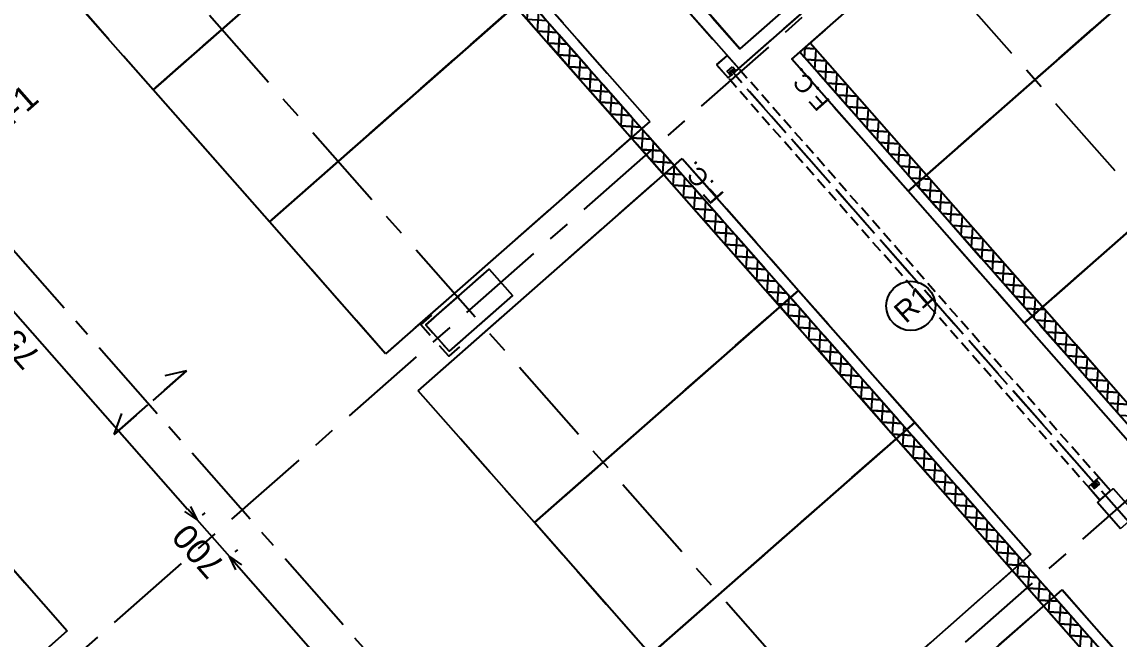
# Model space of a CAD drawing. Header units: millimetres. Extents: x 833946797 to 834440930, y 817746008 to 818399503.
# Drawn here: x 834303370 to 834318960, y 817990012 to 817998788 of the extents above; entities that cross this region are included whole.
import ezdxf

# ---------------------------------------------------------------- set-up
doc = ezdxf.new("R2010")
doc.units = ezdxf.units.MM
doc.header["$LTSCALE"] = 100
for name, pattern in [('CENTER', [2, 1.25, -0.25, 0.25, -0.25]), ('DASHDOT2', [12.7, 6.35, -3.175, 0, -3.175]), ('Grid Line', [22.225, 12.7, -3.175, 3.175, -3.175]), ('Hidden', [9.525, 6.35, -3.175])]:
    doc.linetypes.add(name, pattern=pattern)
for name, color, linetype in [('+C-160', 160, 'Hidden'), ('A-COLS', 3, 'Continuous'), ('DLN020__', 6, 'Continuous'), ('DLN030_2', 1, 'Continuous'), ('DLN0401_', 7, 'Continuous'), ('DLN040__', 3, 'Continuous'), ('DLN060__', 7, 'Continuous'), ('DLN220__', 7, 'Continuous'), ('DLN660', 1, 'Continuous'), ('DLN810__', 1, 'Continuous'), ('MOE', 6, 'DASHDOT2')]:
    doc.layers.add(name, color=color, linetype=linetype)
doc.layers.add('A-WALL', color=7, linetype='Continuous', lineweight=9)
doc.layers.add('CORNER GUARD', color=2, linetype='Continuous', lineweight=50)
doc.styles.add('3B50A-DLN-ARC-DWG-1002-P00-LB02$0$Standard', font='swiss.ttf')
doc.styles.get("Standard").update_dxf_attribs({"font": 'swiss.ttf'})
doc.styles.add('Swis721tBT', font='swissl.ttf')
doc.dimstyles.new('INTDIM350', dxfattribs={"dimtxt": 350, "dimasz": 200, "dimexe": 100, "dimexo": 150, "dimgap": 100, "dimtad": 1, "dimdec": 0, "dimzin": 9, "dimdsep": 46, "dimtxsty": 'Swis721tBT', "dimblk": 'OPEN30', "dimcen": -125, "dimclrd": 256, "dimclre": 256, "dimclrt": 2, "dimaunit": 1, "dimadec": 1, "dimazin": 0, "dimtfac": 0.444444, "dimtdec": 0, "dimtix": 1, "dimtmove": 2, "dimatfit": 3, "dimldrblk": 'OPEN30', "dimfxl": 0, "dimtolj": 1, "dimlwd": -1, "dimlwe": -1, "dimarcsym": 0})
pattern_1 = [(86.3502, (834319897.64, 817945893.62), (-158.428, 10.1057), []), (176.3502, (834319897.64, 817945893.62), (-10.1057, -158.428), [])]

# ---------------------------------------------------------------- blocks, each defined once
blk = doc.blocks.new('DLN_Parking - Parking - 2500 x 5000 _WL_-1233168-Car Park_B2_F')
at = {"layer": 'DLN660'}
for p, q in [((0, 0), (0, 5000)), ((0, 5000), (2500, 5000)), ((2500, 5000), (2500, 0)), ((2500, 0), (0, 0))]:
    blk.add_line(p, q, dxfattribs=at)
blk = doc.blocks.new('CORNER GUARD')
at = {"layer": 'CORNER GUARD', "color": 0, "const_width": 20}
blk.add_lwpolyline([(-150, -50), (50, -50), (50, 150)], dxfattribs=at)
at = {"layer": 'Defpoints', "color": 0}
blk.add_lwpolyline([(-150, 0), (0, 0), (0, 150)], dxfattribs=at)
blk = doc.blocks.new('_Open30')
at = {"color": 0, "linetype": 'ByBlock', "lineweight": -2}
for p, q in [((-1, 0.268), (0, 0)), ((0, 0), (-1, -0.268)), ((0, 0), (-1, 0))]:
    blk.add_line(p, q, dxfattribs=at)
blk = doc.blocks.new('*D105')
at = {"layer": 'Defpoints', "color": 0, "ltscale": 1.5}
for p in [(834308028, 818005616, 0), (834282396, 817990019, 0), (834284249, 817989719), (834281716, 817989645, 0), (834286474, 817987663, 0)]:
    blk.add_point(p, dxfattribs=at)
at = {"layer": 'MOE', "linetype": 'Continuous', "ltscale": 1.5}
blk.add_arc((834282364, 817990038), 1912, 335.9818, 25.2618, dxfattribs=at)
at = {"layer": 'MOE', "ltscale": 1.5, "xscale": 200, "yscale": 200, "zscale": 200}
for p, rotation in [((834283998, 817991030), 118.2598019028831), ((834284019, 817989081), 242.983782187355)]:
    blk.add_blockref('_Open30', p, dxfattribs=dict(at, rotation=rotation))
at = {"layer": 'MOE', "color": 2, "ltscale": 1.5, "insert": (834284555, 817990061), "char_height": 350, "attachment_point": 5, "rotation": 270.6218, "style": 'Swis721tBT'}
blk.add_mtext('\\A1;{\\C1;>30%%D}', dxfattribs=at)
blk = doc.blocks.new('A$C029C5A43')
at = {"layer": '+C-160'}
for p, q in [((49871, 77336), (49871, 79836)), ((54521, 47766), (54521, 79836)), ((54721, 79836), (54721, 47766)), ((56516, 77616, 0), (56516, 72265, 0)), ((54871, 77336), (49871, 77336)), ((49871, 74836), (49871, 77336)), ((49871, 77336), (54871, 77336)), ((56316, 76122), (56316, 72065)), ((56516, 72266), (56516, 76122)), ((43871, 74866), (43871, 72366)), ((49871, 72336), (49871, 74836)), ((49871, 74836), (54871, 74836)), ((54871, 74836), (49871, 74836)), ((54871, 74836), (54871, 72336)), ((54521, 74352), (54721, 74552)), ((54721, 74154), (54521, 74354)), ((54521, 74127), (54721, 74327)), ((46217, 74022, 0), (46495, 74175, 0)), ((47586, 74022, 0), (47308, 74175, 0)), ((54721, 73929), (54521, 74129)), ((54521, 73903), (54721, 74103)), ((47586, 74022, 0), (46217, 74022, 0)), ((46217, 74022, 0), (47586, 74022, 0)), ((54721, 73705), (54521, 73905)), ((54521, 73678), (54721, 73878)), ((54721, 73480), (54521, 73680)), ((54521, 73454), (54721, 73654)), ((54721, 73256), (54521, 73456)), ((54521, 73229), (54721, 73429)), ((54721, 73031), (54521, 73231)), ((54521, 73005), (54721, 73205)), ((54721, 72807), (54521, 73007)), ((54521, 72780), (54721, 72980)), ((54721, 72582), (54521, 72782)), ((54521, 72556), (54721, 72756)), ((54721, 72358), (54521, 72558)), ((54521, 72331), (54721, 72531)), ((43871, 72366), (38871, 72366)), ((54871, 72336), (49871, 72336)), ((50721, 72316), (50521, 72316)), ((50521, 72316), (50521, 72116)), ((50571, 72266), (51771, 72266)), ((50571, 71766), (50571, 72266)), ((50571, 71766, 0), (50571, 72266, 0)), ((50571, 72266, 0), (51771, 72266, 0)), ((50571, 71766, 0), (50571, 72266, 0)), ((50571, 72266, 0), (51771, 72266, 0)), ((50721, 72266), (50571, 72266)), ((50571, 72266), (50571, 72116)), ((51771, 72266), (51771, 71766)), ((51771, 72266, 0), (51771, 71766, 0)), ((51771, 72266, 0), (51771, 71766, 0)), ((54721, 72133), (54521, 72333)), ((54521, 72107), (54721, 72307)), ((56316, 72315), (56116, 72315)), ((56116, 72315), (56116, 72065)), ((56316, 72065), (56316, 72315)), ((58771, 72266), (56516, 72266)), ((58872, 72265, 0), (56516, 72265, 0)), ((54721, 71909), (54521, 72109)), ((54521, 71882), (54721, 72082)), ((56116, 72065), (56191, 72065)), ((56166, 72065), (56166, 72140)), ((56166, 72140), (56266, 72140)), ((56191, 72065), (56166, 72065)), ((56241, 72115), (56191, 72115)), ((56191, 72115), (56191, 72065)), ((56241, 72065), (56241, 72115)), ((56241, 72065), (56316, 72065)), ((56266, 72065), (56241, 72065)), ((56266, 72140), (56266, 72065)), ((56316, 72065), (58771, 72065)), ((50521, 71716), (50521, 71916)), ((50571, 71766), (50571, 71916)), ((54721, 71684), (54521, 71884)), ((51771, 71766), (50571, 71766)), ((51771, 71766, 0), (50571, 71766, 0)), ((51771, 71766, 0), (50571, 71766, 0)), ((50721, 71766), (50571, 71766)), ((54521, 71658), (54721, 71858)), ((49871, 69136), (49871, 71636)), ((49871, 71636), (54871, 71636)), ((50721, 71716), (50521, 71716)), ((54721, 71460), (54521, 71660)), ((54521, 71433), (54721, 71633)), ((54871, 71636), (54871, 69136)), ((56971, 69166), (56971, 71666)), ((56971, 71666), (61971, 71666)), ((57121, 71564), (57223, 71666)), ((57121, 71666), (57321, 71666)), ((57121, 47766), (57121, 71666)), ((57321, 71554), (57209, 71666)), ((57321, 71666), (57321, 47766)), ((54721, 71235), (54521, 71435)), ((54521, 71209), (54721, 71409)), ((57121, 71339), (57321, 71539)), ((57321, 71329), (57121, 71529)), ((57121, 71115), (57321, 71315)), ((57321, 71105), (57121, 71305)), ((54721, 71011), (54521, 71211)), ((54521, 70984), (54721, 71184)), ((54721, 70786), (54521, 70986)), ((54521, 70760), (54721, 70960)), ((57121, 70890), (57321, 71090)), ((57321, 70880), (57121, 71080)), ((57121, 70666), (57321, 70866)), ((57321, 70656), (57121, 70856)), ((54721, 70562), (54521, 70762)), ((54521, 70535), (54721, 70735)), ((57121, 70441), (57321, 70641)), ((57321, 70431), (57121, 70631)), ((54721, 70337), (54521, 70537)), ((54521, 70311), (54721, 70511)), ((57121, 70217), (57321, 70417)), ((57321, 70207), (57121, 70407)), ((54721, 70113), (54521, 70313)), ((54521, 70086), (54721, 70286)), ((57121, 69992), (57321, 70192)), ((57321, 69982), (57121, 70182)), ((54721, 69888), (54521, 70088)), ((54521, 69862), (54721, 70062)), ((54721, 69664), (54521, 69863)), ((57121, 69768), (57321, 69968)), ((57321, 69758), (57121, 69958)), ((54521, 69637), (54721, 69837)), ((57121, 69543), (57321, 69743)), ((57321, 69533), (57121, 69733)), ((54721, 69439), (54521, 69639)), ((54521, 69413), (54721, 69613)), ((54721, 69215), (54521, 69414)), ((54521, 69188), (54721, 69388)), ((57121, 69318), (57321, 69518)), ((57321, 69309), (57121, 69509)), ((57121, 69094), (57321, 69294)), ((57321, 69084), (57121, 69284)), ((54871, 69136), (49871, 69136)), ((49871, 66636), (49871, 69136)), ((49871, 69136), (54871, 69136)), ((54721, 68990), (54521, 69190)), ((54521, 68964), (54721, 69164)), ((54871, 69136), (54871, 66636)), ((56971, 66666), (56971, 69166)), ((56971, 69166), (61971, 69166)), ((61971, 69166), (56971, 69166)), ((57121, 68869), (57321, 69069)), ((54721, 68766), (54521, 68965)), ((54521, 68739), (54721, 68939)), ((57321, 68860), (57121, 69060)), ((57121, 68645), (57321, 68845)), ((57321, 68635), (57121, 68835)), ((54721, 68541), (54521, 68741)), ((54521, 68515), (54721, 68715)), ((57121, 68420), (57321, 68620)), ((57321, 68411), (57121, 68611)), ((54721, 68317), (54521, 68516)), ((54521, 68290), (54721, 68490)), ((54721, 68092), (54521, 68292)), ((57121, 68196), (57321, 68396)), ((57321, 68186), (57121, 68386)), ((54521, 68066), (54721, 68266)), ((57121, 67971), (57321, 68171)), ((57321, 67962), (57121, 68162)), ((54721, 67868), (54521, 68067)), ((54521, 67841), (54721, 68041)), ((54721, 67643), (54521, 67843)), ((57121, 67747), (57321, 67947)), ((57321, 67737), (57121, 67937)), ((54521, 67617), (54721, 67817)), ((57121, 67522), (57321, 67722)), ((57321, 67513), (57121, 67713)), ((54721, 67419), (54521, 67618)), ((54521, 67392), (54721, 67592)), ((54721, 67194), (54521, 67394)), ((54521, 67168), (54721, 67368)), ((57121, 67298), (57321, 67498)), ((57321, 67288), (57121, 67488)), ((57121, 67073), (57321, 67273)), ((57321, 67064), (57121, 67264)), ((54721, 66970), (54521, 67169)), ((54521, 66943), (54721, 67143)), ((57121, 66849), (57321, 67049)), ((54721, 66745), (54521, 66945)), ((54521, 66719), (54721, 66918)), ((57321, 66839), (57121, 67039)), ((57121, 66624), (57321, 66824)), ((57321, 66615), (57121, 66815)), ((49871, 66636), (54871, 66636)), ((54871, 66636), (49871, 66636)), ((54721, 66521), (54521, 66720)), ((54521, 66494), (54721, 66694)), ((54871, 66636), (54871, 64136)), ((61971, 66666), (56971, 66666)), ((56971, 64166), (56971, 66666)), ((56971, 66666), (61971, 66666)), ((57121, 66400), (57321, 66600)), ((57321, 66390), (57121, 66590)), ((54721, 66296), (54521, 66496)), ((54521, 66270), (54721, 66469)), ((54721, 66072), (54521, 66271)), ((57121, 66175), (57321, 66375)), ((57321, 66166), (57121, 66366)), ((54521, 66045), (54721, 66245)), ((57121, 65951), (57321, 66151)), ((57321, 65941), (57121, 66141)), ((54721, 65847), (54521, 66047)), ((54521, 65821), (54721, 66020)), ((54721, 65623), (54521, 65822)), ((54521, 65596), (54721, 65796)), ((57121, 65726), (57321, 65926)), ((57321, 65717), (57121, 65917)), ((57121, 65502), (57321, 65702)), ((57321, 65492), (57121, 65692)), ((54721, 65398), (54521, 65598)), ((54521, 65372), (54721, 65571)), ((54721, 65174), (54521, 65373)), ((54521, 65147), (54721, 65347)), ((57121, 65277), (57321, 65477)), ((57321, 65268), (57121, 65468)), ((57121, 65053), (57321, 65253)), ((57321, 65043), (57121, 65243)), ((54721, 64949), (54521, 65149)), ((54521, 64923), (54721, 65122)), ((57121, 64828), (57321, 65028)), ((57321, 64819), (57121, 65019)), ((54721, 64725), (54521, 64924)), ((54521, 64698), (54721, 64898)), ((54721, 64500), (54521, 64700)), ((54521, 64474), (54721, 64673)), ((54721, 64276), (54521, 64475)), ((54521, 64249), (54721, 64449)), ((54721, 64051), (54521, 64251)), ((56191, 64316), (56116, 64316)), ((56116, 64316), (56116, 64066)), ((56191, 64316), (56166, 64316)), ((56166, 64316), (56166, 64241)), ((56166, 64241), (56266, 64241)), ((56191, 64266), (56191, 64316)), ((56241, 64266), (56191, 64266)), ((56266, 64316), (56241, 64316)), ((56241, 64316), (56241, 64266)), ((56316, 64316), (56241, 64316)), ((56266, 64241), (56266, 64316)), ((56316, 64066), (56316, 64316)), ((54871, 64136), (49871, 64136)), ((54521, 64025), (54721, 64224)), ((54721, 63827), (54521, 64026)), ((54521, 63800), (54721, 64000)), ((56066, 64066), (56366, 64066)), ((56066, 63566), (56066, 64066)), ((56116, 64066), (56316, 64066)), ((56366, 64066), (56366, 63566)), ((54721, 63602), (54521, 63802)), ((54521, 63576), (54721, 63775)), ((49871, 63466), (54871, 63466)), ((54721, 63377), (54521, 63577)), ((54521, 63351), (54721, 63551)), ((54871, 63466), (54871, 60966)), ((54721, 63153), (54521, 63353)), ((54521, 63127), (54721, 63326)), ((54721, 62928), (54521, 63128)), ((54521, 62902), (54721, 63102)), ((54721, 62704), (54521, 62904)), ((54521, 62678), (54721, 62877))]:
    blk.add_line(p, q, dxfattribs=at)
at = {"layer": '+C-160', "linetype": 'Hidden', "ltscale": 0.25}
for p, q in [((56116, 64266), (56116, 72115)), ((56316, 64266), (56316, 72115))]:
    blk.add_line(p, q, dxfattribs=at)
at = {"layer": '+C-160', "linetype": 'Hidden', "ltscale": 0.5}
blk.add_line((56216, 64266), (56216, 72115), dxfattribs=at)
at = {"layer": '+C-160', "linetype": 'Hidden'}
for p, q in [((56216, 46366), (56216, 72065)), ((56216, 72065), (58771, 72065))]:
    blk.add_line(p, q, dxfattribs=at)
blk = doc.blocks.new('*D180')
at = {"layer": 'Defpoints', "color": 0}
for p in [(834300902, 817997340), (834305857, 817991710), (834305857, 817991710)]:
    blk.add_point(p, dxfattribs=at)
at = {"layer": 'DLN030_2', "linetype": 'Continuous'}
for p, q in [((834301014, 817997439), (834300977, 817997406)), ((834301034, 817997190), (834305724, 817991860)), ((834305969, 817991809), (834305932, 817991776))]:
    blk.add_line(p, q, dxfattribs=at)
at = {"layer": 'DLN030_2', "xscale": 200, "yscale": 200, "zscale": 200}
for p, rotation in [((834300902, 817997340), 131.3501958360153), ((834305857, 817991710), 311.3501958360153)]:
    blk.add_blockref('_Open30', p, dxfattribs=dict(at, rotation=rotation))
at = {"layer": 'DLN030_2', "color": 2, "insert": (834303169, 817994340), "char_height": 350, "attachment_point": 5, "rotation": 131.3502, "style": 'Swis721tBT'}
blk.add_mtext('\\A1;7500', dxfattribs=at)
blk = doc.blocks.new('*D181')
at = {"layer": 'Defpoints', "color": 0}
for p in [(834305857, 817991710), (834306319, 817991184), (834306319, 817991184)]:
    blk.add_point(p, dxfattribs=at)
at = {"layer": 'DLN030_2', "linetype": 'Continuous'}
for p, q in [((834305857, 817991710), (834306319, 817991184)), ((834305969, 817991809), (834305932, 817991776)), ((834306432, 817991283), (834306394, 817991250))]:
    blk.add_line(p, q, dxfattribs=at)
at = {"layer": 'DLN030_2', "color": 2, "insert": (834305878, 817991262), "char_height": 350, "attachment_point": 5, "rotation": 131.3502, "style": 'Swis721tBT'}
blk.add_mtext('\\A1;700', dxfattribs=at)
blk = doc.blocks.new('*D182')
at = {"layer": 'Defpoints', "color": 0}
for p in [(834306319, 817991184), (834311274, 817985554), (834311274, 817985554)]:
    blk.add_point(p, dxfattribs=at)
at = {"layer": 'DLN030_2', "linetype": 'Continuous'}
for p, q in [((834306432, 817991283), (834306394, 817991250)), ((834306451, 817991034), (834311142, 817985704)), ((834311387, 817985653), (834311349, 817985620))]:
    blk.add_line(p, q, dxfattribs=at)
at = {"layer": 'DLN030_2', "xscale": 200, "yscale": 200, "zscale": 200}
for p, rotation in [((834306319, 817991184), 131.3501958360153), ((834311274, 817985554), 311.3501958360153)]:
    blk.add_blockref('_Open30', p, dxfattribs=dict(at, rotation=rotation))
at = {"layer": 'DLN030_2', "color": 2, "insert": (834308586, 817988184), "char_height": 350, "attachment_point": 5, "rotation": 131.3502, "style": 'Swis721tBT'}
blk.add_mtext('\\A1;7500', dxfattribs=at)

msp = doc.modelspace()

# ---------------------------------------------------------------- hatches: boundary and pattern name
at = {"layer": 'A-WALL'}
h = msp.add_hatch(dxfattribs=at)
h.set_pattern_fill('ANSI31', scale=50)
h.set_pattern_definition([(86.350195828, (-1e-07, 1e-07), (-158.428018635, 10.105711821), [])])
edge = h.paths.add_edge_path()
edge.add_line((834373398.9, 817975260.5), (834373587.8, 817975426.8))
edge.add_line((834373587.8, 817975426.8), (834373233.3, 817980498))
edge.add_line((834373233.3, 817980498), (834338943.8, 818019460))
edge.add_arc((834332615.6, 818013879.7), 8437.1, 41.40656, 102.76311)
edge.add_line((834330751.7, 818022108.4), (834321993.3, 818032060.3))
edge.add_line((834321993.3, 818032060.3), (834277327.5, 817992751.1))
edge.add_line((834277327.5, 817992751.1), (834277459.6, 817992600.9))
edge.add_line((834277459.6, 817992600.9), (834321975.3, 818031778))
edge.add_line((834321975.3, 818031778), (834330680.7, 818021886.4))
edge.add_arc((834332615.6, 818013879.7), 8237.1, 41.40793, 103.58613, ccw=False)
edge.add_line((834338793.6, 818019327.9), (834373038.5, 817980416.6))
edge.add_line((834373038.5, 817980416.6), (834373398.9, 817975260.5))
at = {"layer": 'DLN060__'}
h = msp.add_hatch(dxfattribs=at)
h.set_pattern_fill('EARTH', color=251, scale=150, angle=45)
h.set_pattern_definition([(86.35019583, (1453154.1, 238293.2), (-889.9338409, 1011.2023827), [952.5, -952.5]), (86.35019583, (1452797.6, 238315.9), (-889.9338409, 1011.2023827), [952.5, -952.5]), (86.35019583, (1452441.2, 238338.6), (-889.9338409, 1011.2023827), [952.5, -952.5]), (176.35019583, (1452329.9, 238465), (-1011.2023827, -889.9338409), [952.5, -952.5]), (176.35019583, (1452352.65, 238821.5), (-1011.2023827, -889.9338409), [952.5, -952.5]), (176.35019583, (1452375.4, 239178), (-1011.2023827, -889.9338409), [952.5, -952.5])])
edge = h.paths.add_edge_path()
edge.add_line((834303001.7, 817954269.4), (834304578.4, 817955656.4))
edge.add_line((834304578.4, 817955656.4), (834331037.8, 817925591.5))
edge.add_line((834331037.8, 817925591.5), (834375206.5, 817964463.2))
edge.add_line((834375206.5, 817964463.2), (834374060.9, 817980844.8))
edge.add_line((834374060.9, 817980844.8), (834339581.5, 818020021.9))
edge.add_arc((834332615.9, 818013881.7), 9285.6, 41.39677, 99.60462)
edge.add_line((834331066.6, 818023037.1), (834322069.8, 818033259.9))
edge.add_line((834322069.8, 818033259.9), (834273725.6, 817990713.5))
edge.add_line((834273725.6, 817990713.5), (834304578.4, 817955656.4))
edge.add_line((834304578.4, 817955656.4), (834303001.7, 817954269.4))
edge.add_line((834303001.7, 817954269.4), (834270761.5, 817990902.8))
edge.add_line((834270761.5, 817990902.8), (834322258.6, 818036224.1))
edge.add_line((834322258.6, 818036224.1), (834331970.3, 818025189))
edge.add_arc((834332622.3, 818013717.3), 11490.2, 42.02614, 93.25305, ccw=False)
edge.add_line((834341157.7, 818021409.6), (834375550.8, 817982329.9))
edge.add_line((834375550.8, 817982329.9), (834377279, 817963489.7))
edge.add_line((834377279, 817963489.7), (834330848.8, 817922627.7))
edge.add_line((834330848.8, 817922627.7), (834303001.7, 817954269.4))
at = {"layer": 'DLN810__'}
h = msp.add_hatch(dxfattribs=at)
h.set_pattern_fill('ANSI37', color=256, scale=50)
h.set_pattern_definition(pattern_1)
h.paths.add_polyline_path([(834307073.5, 818002771.7), (834307223.5, 818002903.8), (834328410.8, 817978829.3), (834328260.8, 817978697.3)])
h = msp.add_hatch(dxfattribs=at)
h.set_pattern_fill('ANSI37', color=256, scale=50)
h.set_pattern_definition(pattern_1)
h.paths.add_polyline_path([(834314422.7, 817998356.2), (834314572.9, 817998488.4), (834330362.6, 817980547), (834330212.5, 817980414.9)])

# ---------------------------------------------------------------- linework, layer by layer
at = {"layer": 'A-COLS'}
msp.add_lwpolyline([(834310874.3, 818001170.3), (834313554.7, 817998124.6), (834315397.4, 817999746.3), (834315265, 817999896.7), (834313572.4, 817998407.2), (834311024.4, 818001302.4), (834310874.3, 818001170.3)], dxfattribs=at)
msp.add_lwpolyline([(834309109.3, 817994479.3), (834310010.2, 817995272.1), (834310340.5, 817994896.8), (834309439.7, 817994104)], close=True, dxfattribs=at)
at = {"layer": 'A-COLS', "elevation": -0.1}
for points in [[(834310010.2, 817995272.1), (834310340.5, 817994896.8), (834309439.7, 817994104), (834309109.3, 817994479.3)], [(834309439.7, 817994104), (834309109.3, 817994479.3), (834310010.2, 817995272.1), (834310340.5, 817994896.8)]]:
    msp.add_lwpolyline(points, close=True, dxfattribs=at)
at = {"layer": 'A-WALL'}
for p, q in [((834310037.9, 818002423.4, 0), (834313572.7, 817998406.9, -0.1)), ((834315340.8, 817999962.9, 0), (834313572.7, 817998406.9, 0))]:
    msp.add_line(p, q, dxfattribs=at)
at = {"layer": 'A-WALL', "linetype": 'Hidden', "ltscale": 0.25}
for p, q in [((834318707.3, 817992269.3), (834313521.7, 817998162.2)), ((834318557.1, 817992137.2), (834313371.5, 817998030))]:
    msp.add_line(p, q, dxfattribs=at)
at = {"layer": 'A-WALL'}
for points in [[(834313498.4, 817998075.1), (834313554.7, 817998124.6), (834313389.5, 817998312.3), (834313239.4, 817998180.2), (834313404.6, 817997992.5), (834313460.9, 817998042)], [(834318580.4, 817992224.3), (834318524.4, 817992175), (834318689.6, 817991987.3), (834318839.7, 817992119.4), (834318674.5, 817992307.1), (834318617.9, 817992257.3)]]:
    msp.add_lwpolyline(points, dxfattribs=at)
msp.add_lwpolyline([(834318652, 817991954.3), (834318877.2, 817992152.5), (834319207.6, 817991777.1), (834318982.4, 817991578.9)], close=True, dxfattribs=at)
at = {"layer": 'Defpoints', "color": 6, "linetype": 'Hidden'}
msp.add_lwpolyline([(834357401.4, 817991221.8), (834338859.4, 817974903.5), (834337769.4, 817976142.2), (834337018.6, 817975481.5), (834332866.2, 817980218.8), (834333607.2, 817980871.4), (834333276.9, 817981246.8), (834330458.3, 817978766.2), (834313479.6, 817998058.6), (834315397.4, 817999746.3), (834315595.3, 817999521.4), (834316496.1, 818000314.2), (834316165.8, 818000689.5), (834315490.2, 818000095), (834310403.1, 818005875.3), (834311078.7, 818006469.8), (834310748.4, 818006845.2), (834310298, 818006448.8), (834302832.5, 818014931.5)], dxfattribs=at)
at = {"layer": 'DLN020__', "linetype": 'Grid Line'}
for p, q in [((834360015.9, 817949956), (834292462.8, 818026714.3)), ((834344007.6, 818024858.9), (834274669.7, 817963836.3)), ((834353860.2, 817944538.6), (834286307.1, 818021296.9)), ((834349425, 818018703.3), (834280087.1, 817957680.7))]:
    msp.add_line(p, q, dxfattribs=at)
at = {"layer": 'DLN0401_', "color": 0}
msp.add_circle((834316000.9, 817994749.4), 350, dxfattribs=at)
msp.add_circle((834316000.9, 817994749.4), 350, dxfattribs=at)
at = {"layer": 'DLN220__', "color": 3, "linetype": 'Hidden', "ltscale": 0.5}
msp.add_line((834318632.2, 817992203.3), (834313446.6, 817998096.1), dxfattribs=at)
at = {"layer": 'DLN220__'}
for points in [[(834313467.6, 817998147.9), (834313517.2, 817998091.6), (834313498.4, 817998075.1), (834313465.4, 817998112.6), (834313427.8, 817998079.6), (834313460.9, 817998042), (834313442.1, 817998025.5), (834313392.5, 817998081.8)], [(834318686.3, 817992217.5), (834318636.7, 817992273.8), (834318617.9, 817992257.3), (834318651, 817992219.8), (834318613.4, 817992186.7), (834318580.4, 817992224.3), (834318561.6, 817992207.8), (834318611.2, 817992151.5)]]:
    msp.add_lwpolyline(points, close=True, dxfattribs=at)
at = {"layer": 'DLN660'}
for points in [[(834319715.2, 817999683.7), (834315961.8, 817996380.4), (834314310.1, 817998257.1), (834318063.5, 818001560.4)], [(834321366.8, 817997807), (834317613.4, 817994503.7), (834315961.8, 817996380.4), (834319715.2, 817999683.7)], [(834323018.5, 817995930.3), (834319265.1, 817992627), (834317613.4, 817994503.7), (834321366.8, 817997807)]]:
    msp.add_lwpolyline(points, close=True, dxfattribs=at)
at = {"layer": 'DLN810__', "color": 2, "linetype": 'CENTER', "ltscale": 10}
msp.add_line((834334360.5, 817960186.8), (834302202.9, 817996726.4), dxfattribs=at)
at = {"layer": 'DLN810__'}
for points in [[(834307073.5, 818002771.7), (834307223.5, 818002903.8), (834328410.8, 817978829.3), (834328260.8, 817978697.3)], [(834314422.7, 817998356.2), (834314572.9, 817998488.4), (834330362.6, 817980547), (834330212.5, 817980414.9)]]:
    msp.add_lwpolyline(points, close=True, dxfattribs=at)

# ---------------------------------------------------------------- block references
at = {"rotation": 41.35019582799567}
msp.add_blockref('A$C029C5A43', (834318889.5, 817906820.3), dxfattribs=at)
at = {"layer": 'CORNER GUARD', "rotation": 221.3501958947497}
msp.add_blockref('CORNER GUARD', (834309109.3, 817994479.3), dxfattribs=at)
at = {"layer": 'CORNER GUARD', "xscale": -1, "rotation": 41.3501958664126}
msp.add_blockref('CORNER GUARD', (834309439.7, 817994104), dxfattribs=at)
at = {"layer": 'DLN660'}
for p, rotation in [((834303582.7, 817999699.6), 311.3501958279957), ((834305234.3, 817997822.9), 311.3501958279957), ((834306886, 817995946.1), 311.3501958279957), ((834309000.1, 817993543.9), 311.3501958279957), ((834310651.7, 817991667.2), 311.3501958279957), ((834312303.4, 817989790.5), 311.3501958279957), ((834298608.6, 817988701.4), 311.3501958279957), ((834314397.7, 817987410.8), 311.3501958279961)]:
    msp.add_blockref('DLN_Parking - Parking - 2500 x 5000 _WL_-1233168-Car Park_B2_F', p, dxfattribs=dict(at, rotation=rotation))

# ---------------------------------------------------------------- texts
at = {"layer": 'DLN0401_', "style": 'Swis721tBT'}
msp.add_text('R1', height=300, rotation=41.3502, dxfattribs=at).set_placement((834315928.4, 817994488.2))
msp.add_text('R1', height=300, rotation=41.3502, dxfattribs=at).set_placement((834315928.4, 817994488.2))
at = {"layer": 'DLN040__', "insert": (834299997.6, 817995710.5), "char_height": 350, "attachment_point": 1, "rotation": 41.3502}
msp.add_mtext_dynamic_manual_height_columns('SMOKE VENT ABOVE FOR B2-1', width=4689.421, gutter_width=1, heights=[0], dxfattribs=at)
at = {"layer": 'DLN810__', "style": '3B50A-DLN-ARC-DWG-1002-P00-LB02$0$Standard'}
for p in [(834314865.7, 817997662.5), (834313361.7, 817996338.8)]:
    msp.add_text('F.C.', height=250, rotation=131.41807, dxfattribs=at).set_placement(p)

# ---------------------------------------------------------------- dimensions: what is measured, and where the dimension line sits
at = {"layer": 'DLN030_2'}
for base, p1, p2, picture, middle in [((834305856.5, 817991709.9), (834300901.6, 817997340), (834305856.5, 817991709.9), '*D180', (834303169, 817994340)), ((834306319, 817991184.4), (834305856.5, 817991709.9), (834306319, 817991184.4), '*D181', (834305877.7, 817991262.2)), ((834311273.9, 817985554.3), (834306319, 817991184.4), (834311273.9, 817985554.3), '*D182', (834308586.4, 817988184.4))]:
    dim = msp.add_linear_dim(base=base, p1=p1, p2=p2, angle=131.3502, dimstyle='INTDIM350', dxfattribs=at)
    dim.commit()
    dim.dimension.update_dxf_attribs({"geometry": picture, "text_midpoint": middle})
at = {"layer": 'MOE', "ltscale": 1.5}
dim = msp.add_angular_dim_2l(base=(834284248.8, 817989719.1), line1=((834282396.4, 817990018.7), (834286473.9, 817987663.2)), line2=((834281716.2, 817989644.7), (834308027.6, 818005615.8)), text='{\\C1;>30%%D}', dimstyle='INTDIM350', dxfattribs=at)
dim.commit()
dim.dimension.update_dxf_attribs({"geometry": '*D105', "text_midpoint": (834284555.3, 817990061.4, -0.1)})

doc.saveas('drawing.dxf')
